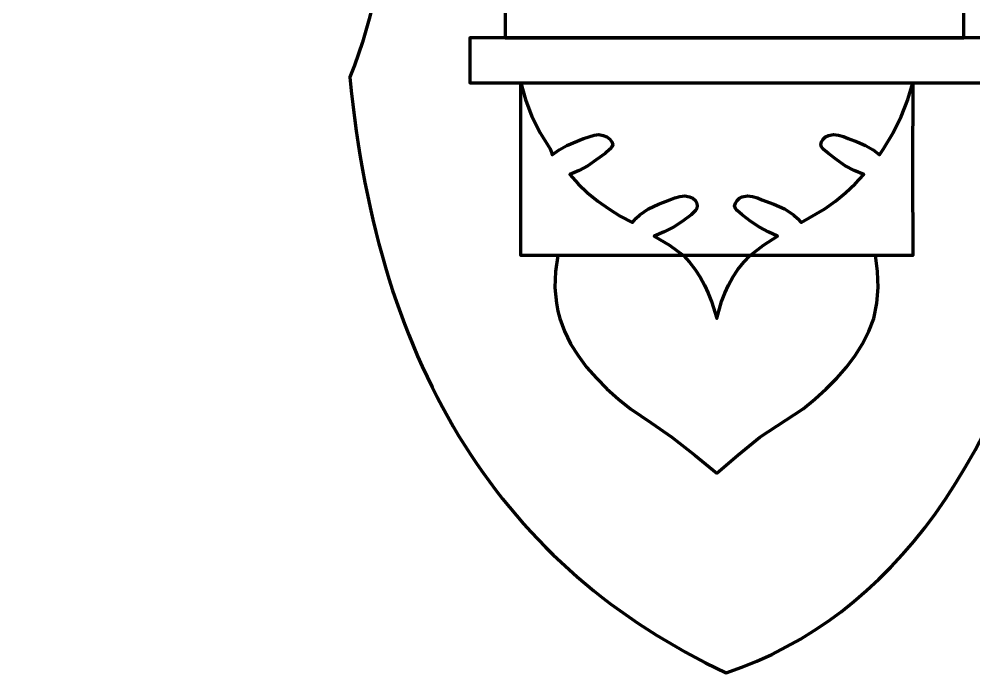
# Model space of a CAD drawing. Header units: millimetres. Extents: x -607 to 1451, y -798 to 283.
# Drawn here: x 488.78 to 504.47, y -706.3 to -695.56 of the extents above; entities that cross this region are included whole.
import ezdxf

# ---------------------------------------------------------------- set-up
doc = ezdxf.new("R2010")
doc.units = ezdxf.units.MM
doc.header["$MEASUREMENT"] = 0
doc.layers.add('layer 1', color=7, linetype='Continuous')

msp = doc.modelspace()

# ---------------------------------------------------------------- linework, layer by layer
at = {"layer": 'layer 1', "color": 242, "lineweight": 100}
msp.add_open_spline([(523.481, -623.2932), (522.5743, -623.4682), (521.4086, -624.1857), (519.9838, -625.4453), (519.9838, -625.4453), (517.0183, -625.4878), (514.5972, -626.5639), (512.7211, -628.6732), (512.7211, -628.6732), (511.5259, -627.3904), (508.8, -628.0181), (504.5436, -630.5562), (504.5436, -630.5562), (502.1666, -629.8338), (499.7993, -630.9459), (497.4422, -633.8917), (497.4422, -633.8917), (496.197, -633.1764), (494.8698, -632.8896), (493.4611, -633.0309), (493.4611, -633.0309), (492.1245, -632.808), (490.8332, -633.4358), (489.5875, -634.9139), (489.5875, -634.9139), (488.7751, -636.4287), (489.2054, -637.8098), (490.8787, -639.0564), (490.8787, -639.0564), (493.0665, -643.7547), (494.1605, -646.104), (494.1605, -646.104), (494.1605, -646.104), (495.0214, -646.068), (495.4516, -646.0502), (495.4516, -646.0502), (495.4516, -646.0502), (495.4877, -647.951), (495.5054, -648.9015), (495.5054, -648.9015), (495.5054, -648.9015), (493.8916, -648.9014), (493.0845, -648.9015), (493.0845, -648.9015), (493.0845, -648.9015), (495.2398, -652.097), (496.0646, -654.2401), (495.5591, -655.3304), (495.5591, -655.3304), (495.5952, -673.2811), (495.6129, -682.2564), (495.6129, -682.2564), (495.6129, -682.2564), (494.5818, -683.9469), (494.5726, -685.5519), (495.586, -687.0713), (495.586, -687.0713), (496.03, -688.026), (495.5546, -689.1469), (494.1603, -690.4338), (494.1603, -690.4338), (495.0032, -692.438), (495.0212, -694.4644), (494.2141, -696.513), (494.2141, -696.513), (494.6682, -701.3202), (496.7305, -704.5842), (500.4011, -706.3044), (500.4011, -706.3044), (503.1403, -705.3726), (504.9873, -702.8084), (505.9422, -698.6112), (505.9422, -698.6112), (517.8141, -698.5035), (523.7499, -698.4499), (523.7499, -698.4499)], degree=3, knots=[0, 0, 0, 0, 0.05, 0.05, 0.05, 0.05, 0.1, 0.1, 0.1, 0.1, 0.15, 0.15, 0.15, 0.15, 0.2, 0.2, 0.2, 0.2, 0.25, 0.25, 0.25, 0.25, 0.3, 0.3, 0.3, 0.3, 0.35, 0.35, 0.35, 0.35, 0.4, 0.4, 0.4, 0.4, 0.45, 0.45, 0.45, 0.45, 0.5, 0.5, 0.5, 0.5, 0.55, 0.55, 0.55, 0.55, 0.6, 0.6, 0.6, 0.6, 0.65, 0.65, 0.65, 0.65, 0.7, 0.7, 0.7, 0.7, 0.75, 0.75, 0.75, 0.75, 0.8, 0.8, 0.8, 0.8, 0.85, 0.85, 0.85, 0.85, 0.9, 0.9, 0.9, 0.9, 1, 1, 1, 1], dxfattribs=at)
at = {"layer": 'layer 1', "lineweight": 100}
for points, knots in [([(496.764, -690.5353), (496.764, -690.5353), (496.7639, -695.866), (496.7639, -695.866), (496.7639, -695.866), (496.7639, -695.866), (504.3079, -695.866), (504.3079, -695.866), (504.3079, -695.866), (504.3079, -695.866), (504.3079, -690.5354), (504.3079, -690.5354), (504.3079, -690.5354), (504.3079, -690.5354), (496.7639, -690.5354), (496.7639, -690.5354)], [0, 0, 0, 0, 0.2, 0.2, 0.2, 0.2, 0.4, 0.4, 0.4, 0.4, 0.6, 0.6, 0.6, 0.6, 1, 1, 1, 1]), ([(551.1518, -696.6065), (551.1518, -696.6065), (551.1517, -695.866), (551.1517, -695.866), (551.1517, -695.866), (551.1517, -695.866), (523.6837, -695.866), (523.6837, -695.866), (523.6837, -695.866), (523.6837, -695.866), (496.1835, -695.866), (496.1835, -695.866), (496.1835, -695.866), (496.1835, -695.866), (496.1835, -696.6065), (496.1835, -696.6065), (496.1835, -696.6065), (496.1835, -696.6065), (523.6837, -696.6065), (523.6837, -696.6065), (523.6837, -696.6065), (523.6837, -696.6065), (551.1517, -696.6065), (551.1517, -696.6065)], [0, 0, 0, 0, 0.1428571, 0.1428571, 0.1428571, 0.1428571, 0.2857143, 0.2857143, 0.2857143, 0.2857143, 0.4285714, 0.4285714, 0.4285714, 0.4285714, 0.5714286, 0.5714286, 0.5714286, 0.5714286, 0.7142857, 0.7142857, 0.7142857, 0.7142857, 1, 1, 1, 1]), ([(497.0218, -696.6065), (497.0218, -696.6065), (497.0986, -696.8824), (497.0986, -696.8824), (497.0986, -696.8824), (497.0986, -696.8824), (497.2047, -697.1567), (497.2047, -697.1567), (497.2047, -697.1567), (497.2047, -697.1567), (497.3402, -697.4275), (497.3402, -697.4275), (497.3402, -697.4275), (497.3402, -697.4275), (497.5053, -697.6923), (497.5053, -697.6923), (497.5053, -697.6923), (497.5053, -697.6923), (497.5216, -697.7366), (497.5216, -697.7366), (497.5216, -697.7366), (497.5216, -697.7366), (497.5376, -697.791), (497.5376, -697.791), (497.5376, -697.791), (497.5376, -697.791), (497.6567, -697.7047), (497.6567, -697.7047), (497.6567, -697.7047), (497.6567, -697.7047), (497.7825, -697.6343), (497.7825, -697.6343), (497.7825, -697.6343), (497.7825, -697.6343), (498.0535, -697.5196), (498.0535, -697.5196), (498.0535, -697.5196), (498.0535, -697.5196), (498.2277, -697.4637), (498.2277, -697.4637), (498.2277, -697.4637), (498.2277, -697.4637), (498.3061, -697.4556), (498.3061, -697.4556), (498.3061, -697.4556), (498.3061, -697.4556), (498.3759, -697.4702), (498.3759, -697.4702), (498.3759, -697.4702), (498.3759, -697.4702), (498.4362, -697.495), (498.4362, -697.495), (498.4362, -697.495), (498.4362, -697.495), (498.4852, -697.5314), (498.4852, -697.5314), (498.4852, -697.5314), (498.4852, -697.5314), (498.5198, -697.5742), (498.5198, -697.5742), (498.5198, -697.5742), (498.5198, -697.5742), (498.537, -697.6183), (498.537, -697.6183), (498.537, -697.6183), (498.537, -697.6183), (498.5195, -697.6602), (498.5195, -697.6602), (498.5195, -697.6602), (498.5195, -697.6602), (498.4885, -697.6988), (498.4885, -697.6988), (498.4885, -697.6988), (498.4885, -697.6988), (498.4081, -697.7664), (498.4081, -697.7664), (498.4081, -697.7664), (498.4081, -697.7664), (498.2643, -697.8737), (498.2643, -697.8737), (498.2643, -697.8737), (498.2643, -697.8737), (498.1239, -697.9684), (498.1239, -697.9684), (498.1239, -697.9684), (498.1239, -697.9684), (497.9805, -698.0484), (497.9805, -698.0484), (497.9805, -698.0484), (497.9805, -698.0484), (497.8278, -698.1118), (497.8278, -698.1118), (497.8278, -698.1118), (497.8278, -698.1118), (497.9659, -698.2663), (497.9659, -698.2663), (497.9659, -698.2663), (497.9659, -698.2663), (498.1202, -698.4133), (498.1202, -698.4133), (498.1202, -698.4133), (498.1202, -698.4133), (498.2894, -698.5514), (498.2894, -698.5514), (498.2894, -698.5514), (498.2894, -698.5514), (498.4725, -698.6795), (498.4725, -698.6795), (498.4725, -698.6795), (498.4725, -698.6795), (498.6574, -698.7961), (498.6574, -698.7961), (498.6574, -698.7961), (498.6574, -698.7961), (498.8595, -698.9016), (498.8595, -698.9016), (498.8595, -698.9016), (498.8595, -698.9016), (498.9157, -698.835), (498.9157, -698.835), (498.9157, -698.835), (498.9157, -698.835), (498.9783, -698.7767), (498.9783, -698.7767), (498.9783, -698.7767), (498.9783, -698.7767), (499.1217, -698.6795), (499.1217, -698.6795), (499.1217, -698.6795), (499.1217, -698.6795), (499.287, -698.6008), (499.287, -698.6008), (499.287, -698.6008), (499.287, -698.6008), (499.472, -698.5314), (499.472, -698.5314), (499.472, -698.5314), (499.472, -698.5314), (499.5562, -698.4967), (499.5562, -698.4967), (499.5562, -698.4967), (499.5562, -698.4967), (499.6395, -698.472), (499.6395, -698.472), (499.6395, -698.472), (499.6395, -698.472), (499.7197, -698.4648), (499.7197, -698.4648), (499.7197, -698.4648), (499.7197, -698.4648), (499.7944, -698.482), (499.7944, -698.482), (499.7944, -698.482), (499.7944, -698.482), (499.8492, -698.5043), (499.8492, -698.5043), (499.8492, -698.5043), (499.8492, -698.5043), (499.8931, -698.5397), (499.8931, -698.5397), (499.8931, -698.5397), (499.8931, -698.5397), (499.9198, -698.5834), (499.9198, -698.5834), (499.9198, -698.5834), (499.9198, -698.5834), (499.9234, -698.6301), (499.9234, -698.6301), (499.9234, -698.6301), (499.9234, -698.6301), (499.9194, -698.6694), (499.9194, -698.6694), (499.9194, -698.6694), (499.9194, -698.6694), (499.8964, -698.7071), (499.8964, -698.7071), (499.8964, -698.7071), (499.8964, -698.7071), (499.8266, -698.7782), (499.8266, -698.7782), (499.8266, -698.7782), (499.8266, -698.7782), (499.6773, -698.883), (499.6773, -698.883), (499.6773, -698.883), (499.6773, -698.883), (499.5317, -698.9767), (499.5317, -698.9767), (499.5317, -698.9767), (499.5317, -698.9767), (499.3804, -699.0576), (499.3804, -699.0576), (499.3804, -699.0576), (499.3804, -699.0576), (499.2141, -699.1237), (499.2141, -699.1237), (499.2141, -699.1237), (499.2141, -699.1237), (499.4673, -699.2744), (499.4673, -699.2744), (499.4673, -699.2744), (499.4673, -699.2744), (499.6976, -699.4445), (499.6976, -699.4445), (499.6976, -699.4445), (499.6976, -699.4445), (499.7994, -699.5561), (499.7994, -699.5561), (499.7994, -699.5561), (499.7994, -699.5561), (499.8906, -699.675), (499.8906, -699.675), (499.8906, -699.675), (499.8906, -699.675), (499.9716, -699.8002), (499.9716, -699.8002), (499.9716, -699.8002), (499.9716, -699.8002), (500.0432, -699.9304), (500.0432, -699.9304), (500.0432, -699.9304), (500.0432, -699.9304), (500.1059, -700.0649), (500.1059, -700.0649), (500.1059, -700.0649), (500.1059, -700.0649), (500.1601, -700.2021), (500.1601, -700.2021), (500.1601, -700.2021), (500.1601, -700.2021), (500.2458, -700.4811), (500.2458, -700.4811), (500.2458, -700.4811), (500.2458, -700.4811), (500.3243, -700.2021), (500.3243, -700.2021), (500.3243, -700.2021), (500.3243, -700.2021), (500.3767, -700.0649), (500.3767, -700.0649), (500.3767, -700.0649), (500.3767, -700.0649), (500.4388, -699.9304), (500.4388, -699.9304), (500.4388, -699.9304), (500.4388, -699.9304), (500.5109, -699.8002), (500.5109, -699.8002), (500.5109, -699.8002), (500.5109, -699.8002), (500.5938, -699.675), (500.5938, -699.675), (500.5938, -699.675), (500.5938, -699.675), (500.6879, -699.5561), (500.6879, -699.5561), (500.6879, -699.5561), (500.6879, -699.5561), (500.7938, -699.4445), (500.7938, -699.4445), (500.7938, -699.4445), (500.7938, -699.4445), (501.0107, -699.2744), (501.0107, -699.2744), (501.0107, -699.2744), (501.0107, -699.2744), (501.2452, -699.1237), (501.2452, -699.1237), (501.2452, -699.1237), (501.2452, -699.1237), (501.0904, -699.0576), (501.0904, -699.0576), (501.0904, -699.0576), (501.0904, -699.0576), (500.9463, -698.9767), (500.9463, -698.9767), (500.9463, -698.9767), (500.9463, -698.9767), (500.8065, -698.883), (500.8065, -698.883), (500.8065, -698.883), (500.8065, -698.883), (500.6648, -698.7782), (500.6648, -698.7782), (500.6648, -698.7782), (500.6648, -698.7782), (500.5816, -698.7071), (500.5816, -698.7071), (500.5816, -698.7071), (500.5816, -698.7071), (500.5513, -698.6694), (500.5513, -698.6694), (500.5513, -698.6694), (500.5513, -698.6694), (500.5359, -698.6301), (500.5359, -698.6301), (500.5359, -698.6301), (500.5359, -698.6301), (500.5505, -698.5834), (500.5505, -698.5834), (500.5505, -698.5834), (500.5505, -698.5834), (500.5809, -698.5397), (500.5809, -698.5397), (500.5809, -698.5397), (500.5809, -698.5397), (500.621, -698.5043), (500.621, -698.5043), (500.621, -698.5043), (500.621, -698.5043), (500.6648, -698.482), (500.6648, -698.482), (500.6648, -698.482), (500.6648, -698.482), (500.7506, -698.4648), (500.7506, -698.4648), (500.7506, -698.4648), (500.7506, -698.4648), (500.8344, -698.472), (500.8344, -698.472), (500.8344, -698.472), (500.8344, -698.472), (500.914, -698.4967), (500.914, -698.4967), (500.914, -698.4967), (500.914, -698.4967), (500.9872, -698.5314), (500.9872, -698.5314), (500.9872, -698.5314), (500.9872, -698.5314), (501.1838, -698.6008), (501.1838, -698.6008), (501.1838, -698.6008), (501.1838, -698.6008), (501.3563, -698.6795), (501.3563, -698.6795), (501.3563, -698.6795), (501.3563, -698.6795), (501.5057, -698.7767), (501.5057, -698.7767), (501.5057, -698.7767), (501.5057, -698.7767), (501.5716, -698.835), (501.5716, -698.835), (501.5716, -698.835), (501.5716, -698.835), (501.632, -698.9016), (501.632, -698.9016), (501.632, -698.9016), (501.632, -698.9016), (502.0189, -698.6795), (502.0189, -698.6795), (502.0189, -698.6795), (502.0189, -698.6795), (502.195, -698.5514), (502.195, -698.5514), (502.195, -698.5514), (502.195, -698.5514), (502.3618, -698.4133), (502.3618, -698.4133), (502.3618, -698.4133), (502.3618, -698.4133), (502.5184, -698.2663), (502.5184, -698.2663), (502.5184, -698.2663), (502.5184, -698.2663), (502.6637, -698.1118), (502.6637, -698.1118), (502.6637, -698.1118), (502.6637, -698.1118), (502.5039, -698.0484), (502.5039, -698.0484), (502.5039, -698.0484), (502.5039, -698.0484), (502.3582, -697.9684), (502.3582, -697.9684), (502.3582, -697.9684), (502.3582, -697.9684), (502.2201, -697.8737), (502.2201, -697.8737), (502.2201, -697.8737), (502.2201, -697.8737), (502.0834, -697.7664), (502.0834, -697.7664), (502.0834, -697.7664), (502.0834, -697.7664), (501.9935, -697.6988), (501.9935, -697.6988), (501.9935, -697.6988), (501.9935, -697.6988), (501.9648, -697.6602), (501.9648, -697.6602), (501.9648, -697.6602), (501.9648, -697.6602), (501.9544, -697.6183), (501.9544, -697.6183), (501.9544, -697.6183), (501.9544, -697.6183), (501.9641, -697.5742), (501.9641, -697.5742), (501.9641, -697.5742), (501.9641, -697.5742), (501.9929, -697.5314), (501.9929, -697.5314), (501.9929, -697.5314), (501.9929, -697.5314), (502.0346, -697.495), (502.0346, -697.495), (502.0346, -697.495), (502.0346, -697.495), (502.0834, -697.4702), (502.0834, -697.4702), (502.0834, -697.4702), (502.0834, -697.4702), (502.1641, -697.4556), (502.1641, -697.4556), (502.1641, -697.4556), (502.1641, -697.4556), (502.2463, -697.4637), (502.2463, -697.4637), (502.2463, -697.4637), (502.2463, -697.4637), (502.3276, -697.4875), (502.3276, -697.4875), (502.3276, -697.4875), (502.3276, -697.4875), (502.4058, -697.5196), (502.4058, -697.5196), (502.4058, -697.5196), (502.4058, -697.5196), (502.5555, -697.5744), (502.5555, -697.5744), (502.5555, -697.5744), (502.5555, -697.5744), (502.6916, -697.6343), (502.6916, -697.6343), (502.6916, -697.6343), (502.6916, -697.6343), (502.8136, -697.7047), (502.8136, -697.7047), (502.8136, -697.7047), (502.8136, -697.7047), (502.9216, -697.791), (502.9216, -697.791), (502.9216, -697.791), (502.9216, -697.791), (502.9861, -697.6923), (502.9861, -697.6923), (502.9861, -697.6923), (502.9861, -697.6923), (503.1442, -697.4275), (503.1442, -697.4275), (503.1442, -697.4275), (503.1442, -697.4275), (503.2773, -697.1567), (503.2773, -697.1567), (503.2773, -697.1567), (503.2773, -697.1567), (503.3857, -696.8824), (503.3857, -696.8824), (503.3857, -696.8824), (503.3857, -696.8824), (503.4696, -696.6065), (503.4696, -696.6065), (503.4696, -696.6065), (503.4696, -696.6065), (503.461, -698.0231), (503.461, -698.0231), (503.461, -698.0231), (503.461, -698.0231), (503.4696, -699.4445), (503.4696, -699.4445), (503.4696, -699.4445), (503.4696, -699.4445), (500.2458, -699.4445), (500.2458, -699.4445), (500.2458, -699.4445), (500.2458, -699.4445), (497.0217, -699.4445), (497.0217, -699.4445), (497.0217, -699.4445), (497.0217, -699.4445), (497.0217, -696.6065), (497.0217, -696.6065)], [0, 0, 0, 0, 0.0081967, 0.0081967, 0.0081967, 0.0081967, 0.0163934, 0.0163934, 0.0163934, 0.0163934, 0.0245902, 0.0245902, 0.0245902, 0.0245902, 0.0327869, 0.0327869, 0.0327869, 0.0327869, 0.0409836, 0.0409836, 0.0409836, 0.0409836, 0.0491803, 0.0491803, 0.0491803, 0.0491803, 0.057377, 0.057377, 0.057377, 0.057377, 0.0655738, 0.0655738, 0.0655738, 0.0655738, 0.0737705, 0.0737705, 0.0737705, 0.0737705, 0.0819672, 0.0819672, 0.0819672, 0.0819672, 0.0901639, 0.0901639, 0.0901639, 0.0901639, 0.0983607, 0.0983607, 0.0983607, 0.0983607, 0.1065574, 0.1065574, 0.1065574, 0.1065574, 0.1147541, 0.1147541, 0.1147541, 0.1147541, 0.1229508, 0.1229508, 0.1229508, 0.1229508, 0.1311475, 0.1311475, 0.1311475, 0.1311475, 0.1393443, 0.1393443, 0.1393443, 0.1393443, 0.147541, 0.147541, 0.147541, 0.147541, 0.1557377, 0.1557377, 0.1557377, 0.1557377, 0.1639344, 0.1639344, 0.1639344, 0.1639344, 0.1721311, 0.1721311, 0.1721311, 0.1721311, 0.1803279, 0.1803279, 0.1803279, 0.1803279, 0.1885246, 0.1885246, 0.1885246, 0.1885246, 0.1967213, 0.1967213, 0.1967213, 0.1967213, 0.204918, 0.204918, 0.204918, 0.204918, 0.2131148, 0.2131148, 0.2131148, 0.2131148, 0.2213115, 0.2213115, 0.2213115, 0.2213115, 0.2295082, 0.2295082, 0.2295082, 0.2295082, 0.2377049, 0.2377049, 0.2377049, 0.2377049, 0.2459016, 0.2459016, 0.2459016, 0.2459016, 0.2540984, 0.2540984, 0.2540984, 0.2540984, 0.2622951, 0.2622951, 0.2622951, 0.2622951, 0.2704918, 0.2704918, 0.2704918, 0.2704918, 0.2786885, 0.2786885, 0.2786885, 0.2786885, 0.2868852, 0.2868852, 0.2868852, 0.2868852, 0.295082, 0.295082, 0.295082, 0.295082, 0.3032787, 0.3032787, 0.3032787, 0.3032787, 0.3114754, 0.3114754, 0.3114754, 0.3114754, 0.3196721, 0.3196721, 0.3196721, 0.3196721, 0.3278689, 0.3278689, 0.3278689, 0.3278689, 0.3360656, 0.3360656, 0.3360656, 0.3360656, 0.3442623, 0.3442623, 0.3442623, 0.3442623, 0.352459, 0.352459, 0.352459, 0.352459, 0.3606557, 0.3606557, 0.3606557, 0.3606557, 0.3688525, 0.3688525, 0.3688525, 0.3688525, 0.3770492, 0.3770492, 0.3770492, 0.3770492, 0.3852459, 0.3852459, 0.3852459, 0.3852459, 0.3934426, 0.3934426, 0.3934426, 0.3934426, 0.4016393, 0.4016393, 0.4016393, 0.4016393, 0.4098361, 0.4098361, 0.4098361, 0.4098361, 0.4180328, 0.4180328, 0.4180328, 0.4180328, 0.4262295, 0.4262295, 0.4262295, 0.4262295, 0.4344262, 0.4344262, 0.4344262, 0.4344262, 0.442623, 0.442623, 0.442623, 0.442623, 0.4508197, 0.4508197, 0.4508197, 0.4508197, 0.4590164, 0.4590164, 0.4590164, 0.4590164, 0.4672131, 0.4672131, 0.4672131, 0.4672131, 0.4754098, 0.4754098, 0.4754098, 0.4754098, 0.4836066, 0.4836066, 0.4836066, 0.4836066, 0.4918033, 0.4918033, 0.4918033, 0.4918033, 0.5, 0.5, 0.5, 0.5, 0.5081967, 0.5081967, 0.5081967, 0.5081967, 0.5163934, 0.5163934, 0.5163934, 0.5163934, 0.5245902, 0.5245902, 0.5245902, 0.5245902, 0.5327869, 0.5327869, 0.5327869, 0.5327869, 0.5409836, 0.5409836, 0.5409836, 0.5409836, 0.5491803, 0.5491803, 0.5491803, 0.5491803, 0.557377, 0.557377, 0.557377, 0.557377, 0.5655738, 0.5655738, 0.5655738, 0.5655738, 0.5737705, 0.5737705, 0.5737705, 0.5737705, 0.5819672, 0.5819672, 0.5819672, 0.5819672, 0.5901639, 0.5901639, 0.5901639, 0.5901639, 0.5983607, 0.5983607, 0.5983607, 0.5983607, 0.6065574, 0.6065574, 0.6065574, 0.6065574, 0.6147541, 0.6147541, 0.6147541, 0.6147541, 0.6229508, 0.6229508, 0.6229508, 0.6229508, 0.6311475, 0.6311475, 0.6311475, 0.6311475, 0.6393443, 0.6393443, 0.6393443, 0.6393443, 0.647541, 0.647541, 0.647541, 0.647541, 0.6557377, 0.6557377, 0.6557377, 0.6557377, 0.6639344, 0.6639344, 0.6639344, 0.6639344, 0.6721311, 0.6721311, 0.6721311, 0.6721311, 0.6803279, 0.6803279, 0.6803279, 0.6803279, 0.6885246, 0.6885246, 0.6885246, 0.6885246, 0.6967213, 0.6967213, 0.6967213, 0.6967213, 0.704918, 0.704918, 0.704918, 0.704918, 0.7131148, 0.7131148, 0.7131148, 0.7131148, 0.7213115, 0.7213115, 0.7213115, 0.7213115, 0.7295082, 0.7295082, 0.7295082, 0.7295082, 0.7377049, 0.7377049, 0.7377049, 0.7377049, 0.7459016, 0.7459016, 0.7459016, 0.7459016, 0.7540984, 0.7540984, 0.7540984, 0.7540984, 0.7622951, 0.7622951, 0.7622951, 0.7622951, 0.7704918, 0.7704918, 0.7704918, 0.7704918, 0.7786885, 0.7786885, 0.7786885, 0.7786885, 0.7868852, 0.7868852, 0.7868852, 0.7868852, 0.795082, 0.795082, 0.795082, 0.795082, 0.8032787, 0.8032787, 0.8032787, 0.8032787, 0.8114754, 0.8114754, 0.8114754, 0.8114754, 0.8196721, 0.8196721, 0.8196721, 0.8196721, 0.8278689, 0.8278689, 0.8278689, 0.8278689, 0.8360656, 0.8360656, 0.8360656, 0.8360656, 0.8442623, 0.8442623, 0.8442623, 0.8442623, 0.852459, 0.852459, 0.852459, 0.852459, 0.8606557, 0.8606557, 0.8606557, 0.8606557, 0.8688525, 0.8688525, 0.8688525, 0.8688525, 0.8770492, 0.8770492, 0.8770492, 0.8770492, 0.8852459, 0.8852459, 0.8852459, 0.8852459, 0.8934426, 0.8934426, 0.8934426, 0.8934426, 0.9016393, 0.9016393, 0.9016393, 0.9016393, 0.9098361, 0.9098361, 0.9098361, 0.9098361, 0.9180328, 0.9180328, 0.9180328, 0.9180328, 0.9262295, 0.9262295, 0.9262295, 0.9262295, 0.9344262, 0.9344262, 0.9344262, 0.9344262, 0.942623, 0.942623, 0.942623, 0.942623, 0.9508197, 0.9508197, 0.9508197, 0.9508197, 0.9590164, 0.9590164, 0.9590164, 0.9590164, 0.9672131, 0.9672131, 0.9672131, 0.9672131, 0.9754098, 0.9754098, 0.9754098, 0.9754098, 0.9836066, 0.9836066, 0.9836066, 0.9836066, 1, 1, 1, 1]), ([(497.6343, -699.4445), (497.6343, -699.4445), (497.5951, -699.7072), (497.5951, -699.7072), (497.5951, -699.7072), (497.5951, -699.7072), (497.5849, -699.9703), (497.5849, -699.9703), (497.5849, -699.9703), (497.5849, -699.9703), (497.6075, -700.2296), (497.6075, -700.2296), (497.6075, -700.2296), (497.6075, -700.2296), (497.6322, -700.3566), (497.6322, -700.3566), (497.6322, -700.3566), (497.6322, -700.3566), (497.6666, -700.4811), (497.6666, -700.4811), (497.6666, -700.4811), (497.6666, -700.4811), (497.742, -700.6903), (497.742, -700.6903), (497.742, -700.6903), (497.742, -700.6903), (497.8417, -700.8932), (497.8417, -700.8932), (497.8417, -700.8932), (497.8417, -700.8932), (497.9638, -701.0895), (497.9638, -701.0895), (497.9638, -701.0895), (497.9638, -701.0895), (498.1057, -701.2788), (498.1057, -701.2788), (498.1057, -701.2788), (498.1057, -701.2788), (498.2651, -701.4608), (498.2651, -701.4608), (498.2651, -701.4608), (498.2651, -701.4608), (498.4402, -701.6355), (498.4402, -701.6355), (498.4402, -701.6355), (498.4402, -701.6355), (498.6282, -701.8026), (498.6282, -701.8026), (498.6282, -701.8026), (498.6282, -701.8026), (498.8272, -701.9618), (498.8272, -701.9618), (498.8272, -701.9618), (498.8272, -701.9618), (499.1642, -702.1953), (499.1642, -702.1953), (499.1642, -702.1953), (499.1642, -702.1953), (499.5042, -702.4307), (499.5042, -702.4307), (499.5042, -702.4307), (499.5042, -702.4307), (499.8842, -702.7244), (499.8842, -702.7244), (499.8842, -702.7244), (499.8842, -702.7244), (500.2458, -703.023), (500.2458, -703.023), (500.2458, -703.023), (500.2458, -703.023), (500.5938, -702.7244), (500.5938, -702.7244), (500.5938, -702.7244), (500.5938, -702.7244), (500.955, -702.4307), (500.955, -702.4307), (500.955, -702.4307), (500.955, -702.4307), (501.6643, -701.9618), (501.6643, -701.9618), (501.6643, -701.9618), (501.6643, -701.9618), (501.8591, -701.8026), (501.8591, -701.8026), (501.8591, -701.8026), (501.8591, -701.8026), (502.0442, -701.6355), (502.0442, -701.6355), (502.0442, -701.6355), (502.0442, -701.6355), (502.2174, -701.4608), (502.2174, -701.4608), (502.2174, -701.4608), (502.2174, -701.4608), (502.3764, -701.2788), (502.3764, -701.2788), (502.3764, -701.2788), (502.3764, -701.2788), (502.5188, -701.0895), (502.5188, -701.0895), (502.5188, -701.0895), (502.5188, -701.0895), (502.6426, -700.8932), (502.6426, -700.8932), (502.6426, -700.8932), (502.6426, -700.8932), (502.7454, -700.6903), (502.7454, -700.6903), (502.7454, -700.6903), (502.7454, -700.6903), (502.8249, -700.4811), (502.8249, -700.4811), (502.8249, -700.4811), (502.8249, -700.4811), (502.8769, -700.2296), (502.8769, -700.2296), (502.8769, -700.2296), (502.8769, -700.2296), (502.8971, -699.9703), (502.8971, -699.9703), (502.8971, -699.9703), (502.8971, -699.9703), (502.8892, -699.7072), (502.8892, -699.7072), (502.8892, -699.7072), (502.8892, -699.7072), (502.8571, -699.4445), (502.8571, -699.4445)], [0, 0, 0, 0, 0.030303, 0.030303, 0.030303, 0.030303, 0.0606061, 0.0606061, 0.0606061, 0.0606061, 0.0909091, 0.0909091, 0.0909091, 0.0909091, 0.1212121, 0.1212121, 0.1212121, 0.1212121, 0.1515152, 0.1515152, 0.1515152, 0.1515152, 0.1818182, 0.1818182, 0.1818182, 0.1818182, 0.2121212, 0.2121212, 0.2121212, 0.2121212, 0.2424242, 0.2424242, 0.2424242, 0.2424242, 0.2727273, 0.2727273, 0.2727273, 0.2727273, 0.3030303, 0.3030303, 0.3030303, 0.3030303, 0.3333333, 0.3333333, 0.3333333, 0.3333333, 0.3636364, 0.3636364, 0.3636364, 0.3636364, 0.3939394, 0.3939394, 0.3939394, 0.3939394, 0.4242424, 0.4242424, 0.4242424, 0.4242424, 0.4545455, 0.4545455, 0.4545455, 0.4545455, 0.4848485, 0.4848485, 0.4848485, 0.4848485, 0.5151515, 0.5151515, 0.5151515, 0.5151515, 0.5454545, 0.5454545, 0.5454545, 0.5454545, 0.5757576, 0.5757576, 0.5757576, 0.5757576, 0.6060606, 0.6060606, 0.6060606, 0.6060606, 0.6363636, 0.6363636, 0.6363636, 0.6363636, 0.6666667, 0.6666667, 0.6666667, 0.6666667, 0.6969697, 0.6969697, 0.6969697, 0.6969697, 0.7272727, 0.7272727, 0.7272727, 0.7272727, 0.7575758, 0.7575758, 0.7575758, 0.7575758, 0.7878788, 0.7878788, 0.7878788, 0.7878788, 0.8181818, 0.8181818, 0.8181818, 0.8181818, 0.8484848, 0.8484848, 0.8484848, 0.8484848, 0.8787879, 0.8787879, 0.8787879, 0.8787879, 0.9090909, 0.9090909, 0.9090909, 0.9090909, 0.9393939, 0.9393939, 0.9393939, 0.9393939, 1, 1, 1, 1])]:
    msp.add_open_spline(points, degree=3, knots=knots, dxfattribs=at)

doc.saveas('drawing.dxf')
